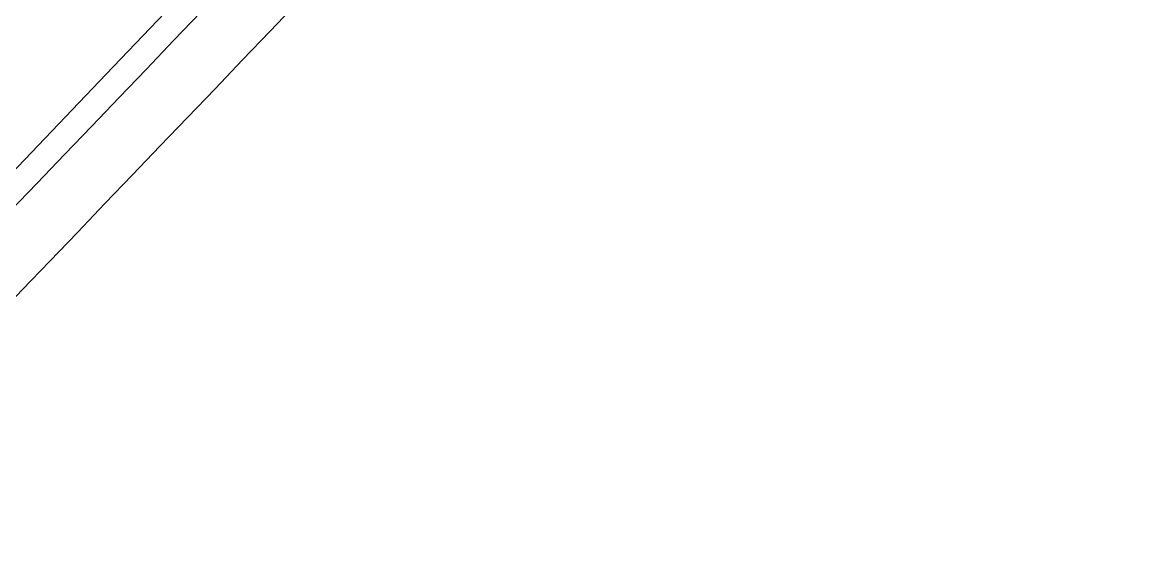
# Model space of a CAD drawing. Header units: millimetres. Extents: x 1145859089 to 1147511753, y -1047484727 to -1047247487.
# Drawn here: x 1146330841.2 to 1146330930.7, y -1047436570.8 to -1047436527.9 of the extents above; entities that cross this region are included whole.
import ezdxf
from ezdxf.xclip import XClip

# ---------------------------------------------------------------- set-up
doc = ezdxf.new("R2010")
doc.units = ezdxf.units.MM
doc.header["$LTSCALE"] = 100
doc.header["$MEASUREMENT"] = 0
doc.header["$XCLIPFRAME"] = 2
doc.linetypes.add('CENTERX2', pattern=[4, 2.5, -0.5, 0.5, -0.5])
doc.layers.get('0').update_dxf_attribs({"linetype": 'CONTINUOUS'})
for name, color, linetype in [('L-지중매입', 3, 'CENTERX2'), ('XREF', 135, 'CONTINUOUS'), ('단지배치도$0$W240910', 135, 'CONTINUOUS')]:
    doc.layers.add(name, color=color, linetype=linetype)

# ---------------------------------------------------------------- blocks, each defined once
blk = doc.blocks.new('단지배치도$0$zw$9902')
at = {"layer": '단지배치도$0$W240910', "linetype": 'ByBlock', "ltscale": 20}
for p, q in [((62174.21, -65162.678), (62288.069, -65043.262)), ((62150.056, -65188.011), (62174.21, -65162.678))]:
    blk.add_line(p, q, dxfattribs=at)
at = {"layer": '단지배치도$0$W240910'}
for centre, radius, start, end in [((56819.18, -60798.975), 5399.427, 202.101618, 356.712088), ((57394.291, -57699.4), 11431.377, 251.6277496, 321.4181311), ((57394.291, -57699.4), 11931.377, 251.6277496, 321.4181311)]:
    blk.add_arc(centre, radius, start, end, dxfattribs=at)
at = {"layer": '단지배치도$0$W240910', "linetype": 'ByBlock', "ltscale": 20}
for centre, radius, start, end in [((41791.48, -45638.696), 28226.861, 316.1617116, 316.5676775), ((41450.437, -45313.524), 28703.079, 316.1634055, 316.5659905)]:
    blk.add_arc(centre, radius, start, end, dxfattribs=at)
blk = doc.blocks.new('단지배치도')
blk.add_blockref('단지배치도$0$zw$9902', (141034.193, 142437.157))

msp = doc.modelspace()

# ---------------------------------------------------------------- linework, layer by layer
at = {"layer": 'L-지중매입', "ltscale": 2}
msp.add_arc((1146292364.149594, -1047402174.186541, 0), 45716.750817, 303.4822833292, 333.0437788935, dxfattribs=at)

# ---------------------------------------------------------------- block references
at = {"layer": 'XREF'}
ref = msp.add_blockref('단지배치도', (1146127639.433663, -1047513806.462535), dxfattribs=at)
XClip(ref).set_block_clipping_path([(72982.4064819524, 34919.7593965298), (360382.4067475507, 255319.7593436697)])

doc.saveas('drawing.dxf')
